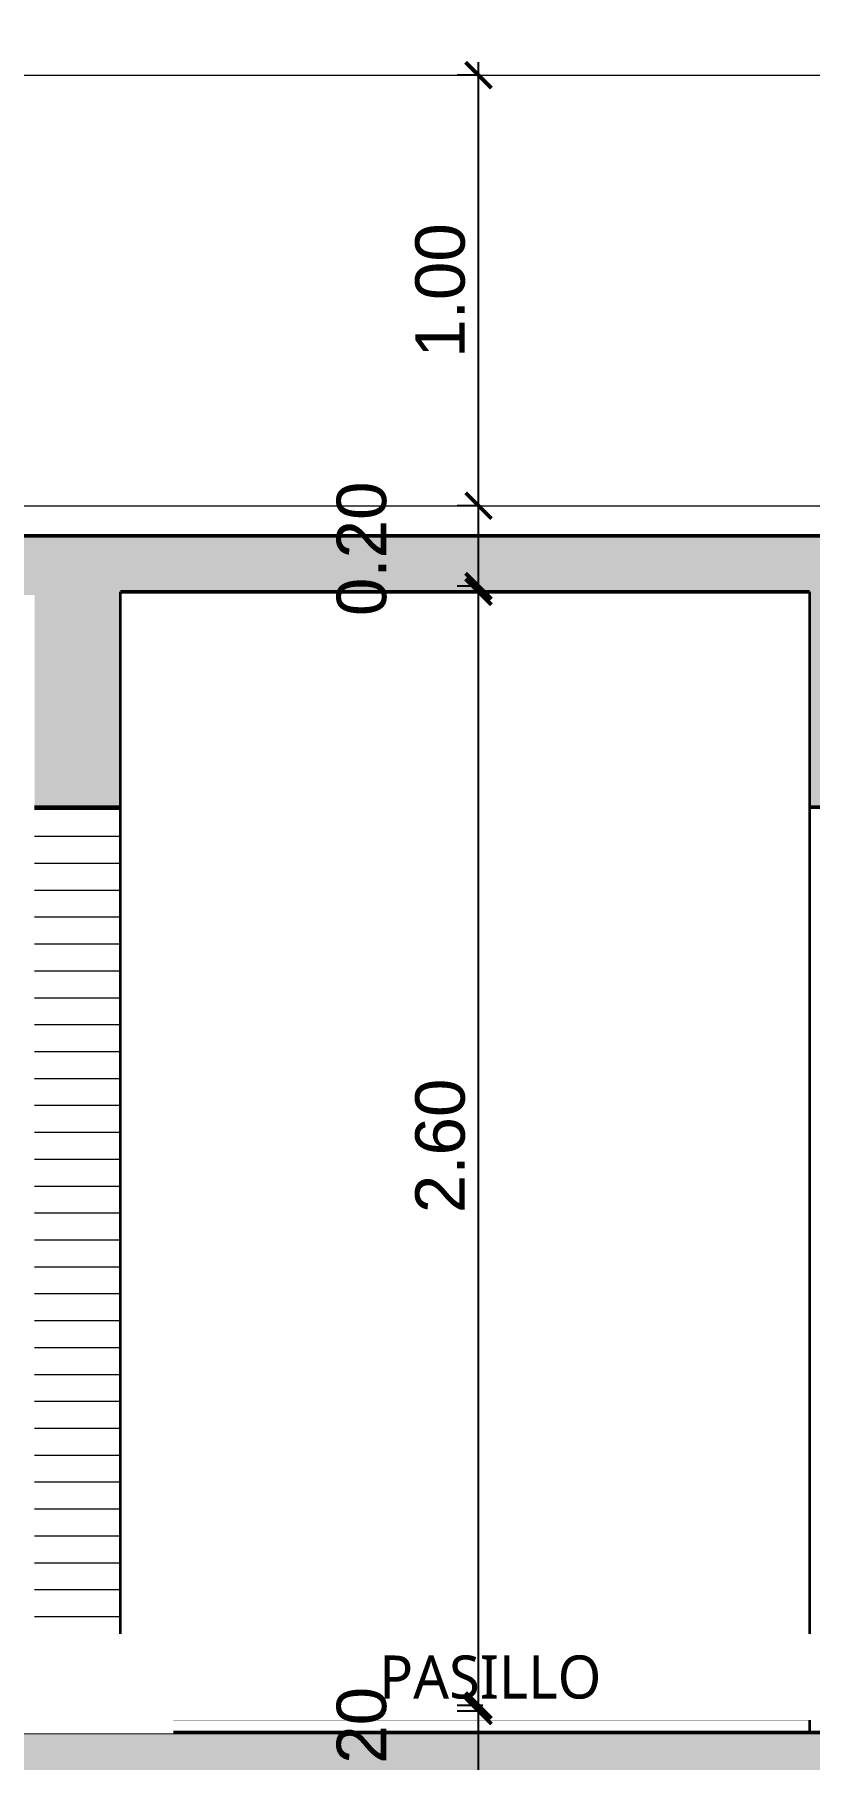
# Model space of a CAD drawing. Header units: feet. Extents: x -417 to 46, y -646 to -218.
# Drawn here: x -78.082 to -76.282, y -604.167 to -600.16 of the extents above; entities that cross this region are included whole.
import ezdxf

# ---------------------------------------------------------------- set-up
doc = ezdxf.new("R2010")
doc.units = ezdxf.units.FT
doc.header["$MEASUREMENT"] = 0
for name, color, linetype, lineweight in [('A-WALL', 4, 'Continuous', 25), ('DIM-COTAS', 1, 'Continuous', 5), ('MB', 2, 'Continuous', 20), ('muros', 4, 'Continuous', 50), ('Piso', 8, 'Continuous', 9), ('PUERTA', 8, 'Continuous', 9), ('TXT', 2, 'Continuous', 9)]:
    doc.layers.add(name, color=color, linetype=linetype, lineweight=lineweight)
doc.layers.add('DIM', color=10, linetype='Continuous')
doc.styles.add('ads', font='trebuc.ttf', dxfattribs={"height": 0.14})
doc.styles.get("Standard").update_dxf_attribs({"font": 'arial.ttf', "height": 0.115})
doc.dimstyles.new('KEILY', dxfattribs={"dimtxt": 0.115, "dimasz": 0.06, "dimexe": 0.05, "dimexo": 0.2, "dimgap": 0.03, "dimtad": 1, "dimzin": 1, "dimdsep": 46, "dimtxsty": 'Standard', "dimblk": 'ARCHTICK', "dimcen": 2.5, "dimdle": 0.03, "dimclrd": 256, "dimclre": 256, "dimclrt": 7, "dimadec": 0, "dimazin": 0, "dimtfac": 1, "dimtmove": 2, "dimatfit": 3, "dimfxl": 0.2, "dimfxlon": 1, "dimtolj": 1, "dimtzin": 1, "dimarcsym": 0})

# ---------------------------------------------------------------- blocks, each defined once
blk = doc.blocks.new('_ArchTick')
at = {"layer": 'DIM-COTAS', "color": 0, "const_width": 0.15}
blk.add_lwpolyline([(-0.5, -0.5), (0.5, 0.5)], dxfattribs=at)
blk = doc.blocks.new('*D2995')
at = {"layer": 'Defpoints', "color": 0, "transparency": 16777216}
for p in [(-77.0506, -604.0551), (-77.0489, -604.0551), (-77.055, -604.2551)]:
    blk.add_point(p, dxfattribs=at)
at = {"layer": 'DIM', "lineweight": -2, "transparency": 16777216}
for p, q in [((-77.0506, -604.0551), (-77.1006, -604.0551)), ((-77.0506, -604.2851), (-77.0506, -604.0251)), ((-77.0506, -604.2551), (-77.0006, -604.2551))]:
    blk.add_line(p, q, dxfattribs=at)
at = {"layer": 'DIM', "lineweight": -2, "transparency": 16777216, "xscale": 0.06, "yscale": 0.06, "zscale": 0.06}
for p, rotation in [((-77.0506, -604.0551), 90), ((-77.0506, -604.2551), 270)]:
    blk.add_blockref('_ArchTick', p, dxfattribs=dict(at, rotation=rotation))
at = {"layer": 'DIM', "color": 7, "transparency": 16777216, "insert": (-77.3218, -604.1551), "char_height": 0.115, "attachment_point": 5, "rotation": 90}
blk.add_mtext('\\A1;0.20', dxfattribs=at)
blk = doc.blocks.new('*D2996')
at = {"layer": 'Defpoints', "color": 0, "transparency": 16777216}
for p in [(-77.0506, -601.4421), (-76.9304, -601.4421), (-76.8403, -604.0421)]:
    blk.add_point(p, dxfattribs=at)
at = {"layer": 'DIM', "lineweight": -2, "transparency": 16777216}
for p, q in [((-77.0506, -604.0721), (-77.0506, -601.4121)), ((-77.0506, -601.4421), (-77.1006, -601.4421)), ((-77.0403, -604.0421), (-77.1006, -604.0421))]:
    blk.add_line(p, q, dxfattribs=at)
at = {"layer": 'DIM', "lineweight": -2, "transparency": 16777216, "xscale": 0.06, "yscale": 0.06, "zscale": 0.06}
for p, rotation in [((-77.0506, -601.4421), 90), ((-77.0506, -604.0421), 270)]:
    blk.add_blockref('_ArchTick', p, dxfattribs=dict(at, rotation=rotation))
at = {"layer": 'DIM', "color": 7, "transparency": 16777216, "insert": (-77.1393, -602.7421), "char_height": 0.115, "attachment_point": 5, "rotation": 90}
blk.add_mtext('\\A1;2.60', dxfattribs=at)
blk = doc.blocks.new('*D2997')
at = {"layer": 'Defpoints', "color": 0, "transparency": 16777216}
for p in [(-77.0506, -601.2551), (-77.0489, -601.2551), (-77.055, -601.4551)]:
    blk.add_point(p, dxfattribs=at)
at = {"layer": 'DIM', "lineweight": -2, "transparency": 16777216}
for p, q in [((-77.0506, -601.4851), (-77.0506, -601.2251)), ((-77.0506, -601.2551), (-77.1006, -601.2551)), ((-77.0506, -601.4551), (-77.0006, -601.4551))]:
    blk.add_line(p, q, dxfattribs=at)
at = {"layer": 'DIM', "lineweight": -2, "transparency": 16777216, "xscale": 0.06, "yscale": 0.06, "zscale": 0.06}
for p, rotation in [((-77.0506, -601.2551), 90), ((-77.0506, -601.4551), 270)]:
    blk.add_blockref('_ArchTick', p, dxfattribs=dict(at, rotation=rotation))
at = {"layer": 'DIM', "color": 7, "transparency": 16777216, "insert": (-77.3218, -601.3551), "char_height": 0.115, "attachment_point": 5, "rotation": 90}
blk.add_mtext('\\A1;0.20', dxfattribs=at)
blk = doc.blocks.new('*D2998')
at = {"layer": 'Defpoints', "color": 0, "transparency": 16777216}
for p in [(-77.0506, -600.2551), (-77.0443, -600.2551), (-77.0489, -601.2551)]:
    blk.add_point(p, dxfattribs=at)
at = {"layer": 'DIM', "lineweight": -2, "transparency": 16777216}
for p, q in [((-77.0506, -601.2851), (-77.0506, -600.2251)), ((-77.0506, -600.2551), (-77.1006, -600.2551)), ((-77.0506, -601.2551), (-77.1006, -601.2551))]:
    blk.add_line(p, q, dxfattribs=at)
at = {"layer": 'DIM', "lineweight": -2, "transparency": 16777216, "xscale": 0.06, "yscale": 0.06, "zscale": 0.06}
for p, rotation in [((-77.0506, -600.2551), 90), ((-77.0506, -601.2551), 270)]:
    blk.add_blockref('_ArchTick', p, dxfattribs=dict(at, rotation=rotation))
at = {"layer": 'DIM', "color": 7, "transparency": 16777216, "insert": (-77.1393, -600.7551), "char_height": 0.115, "attachment_point": 5, "rotation": 90}
blk.add_mtext('\\A1;1.00', dxfattribs=at)
blk = doc.blocks.new('*D2901')
at = {"layer": 'Defpoints', "color": 0, "transparency": 16777216}
for p in [(-80.9819, -598.6551), (-71.0684, -598.6551), (-71.9819, -600.2551)]:
    blk.add_point(p, dxfattribs=at)
at = {"layer": 'DIM', "lineweight": -2, "transparency": 16777216}
for p, q in [((-71.0684, -600.2851), (-71.0684, -598.6251)), ((-71.2684, -598.6551), (-71.0184, -598.6551)), ((-71.2684, -600.2551), (-71.0184, -600.2551))]:
    blk.add_line(p, q, dxfattribs=at)
at = {"layer": 'DIM', "lineweight": -2, "transparency": 16777216, "xscale": 0.06, "yscale": 0.06, "zscale": 0.06}
for p, rotation in [((-71.0684, -598.6551), 90), ((-71.0684, -600.2551), 270)]:
    blk.add_blockref('_ArchTick', p, dxfattribs=dict(at, rotation=rotation))
at = {"layer": 'DIM', "color": 7, "transparency": 16777216, "insert": (-71.1571, -599.4551), "char_height": 0.115, "attachment_point": 5, "rotation": 90}
blk.add_mtext('\\A1;1.60', dxfattribs=at)

msp = doc.modelspace()

# ---------------------------------------------------------------- hatches: boundary and pattern name
at = {"layer": 'Piso'}
h = msp.add_hatch(dxfattribs=at)
h.set_pattern_fill('AR-CONC', color=256, scale=0.02)
h.set_pattern_definition([(50, (23.91135, -588.6174), (0.14345204, -0.01255043), [0.015, -0.165]), (355, (23.91135, -588.6174), (-0.02775027, 0.15043843), [0.012, -0.132]), (100.45144, (23.9233, -588.61844), (0.11570177, 0.137888), [0.01274804, -0.14022842]), (46.1842, (23.91135, -588.5774), (0.21344827, -0.03310386), [0.0225, -0.2475]), (96.63564, (23.92913, -588.58016), (0.1869324, 0.19482372), [0.01912207, -0.21034275]), (351.18416, (23.91135, -588.5774), (0.1869324, 0.1948237), [0.018, -0.198]), (21, (23.93135, -588.5874), (0.11938141, -0.08052378), [0.015, -0.165]), (326, (23.93135, -588.5874), (0.04866307, 0.14503), [0.012, -0.132]), (71.45144, (23.9413, -588.59411), (0.16804448, 0.06450623), [0.01274804, -0.14022842]), (37.5, (23.911347, -588.617397), (0.00243197, 0.06657877), [0, -0.1304, 0, -0.134, 0, -0.1325]), (7.5, (23.91135, -588.6174), (0.052613907, 0.078882342), [0, -0.0764, 0, -0.1274, 0, -0.0505]), (327.5, (23.866747, -588.617397), (0.106764487, -0.004510974), [0, -0.05, 0, -0.156, 0, -0.207]), (317.5, (23.84675, -588.6174), (0.116637234, 0.020021), [0, -0.065, 0, -0.1036, 0, -0.147])])
h.paths.add_polyline_path([(-93.7819, -601.9551), (-93.7819, -601.3251), (-71.9819, -601.3251), (-71.9819, -601.9551), (-72.1819, -601.9551), (-72.1819, -601.4551), (-74.1419, -601.4551), (-74.1419, -601.9551), (-74.2919, -601.9551), (-74.2919, -601.4551), (-76.0819, -601.4621), (-76.0819, -601.9551), (-76.2819, -601.9551), (-76.2819, -601.4551), (-77.8819, -601.4551), (-77.8819, -601.9551), (-78.0819, -601.9551), (-78.0819, -601.4621), (-82.7819, -601.4621), (-82.7819, -601.9551), (-82.9819, -601.9551), (-82.9819, -601.4551), (-87.6819, -601.4551), (-87.6819, -601.9621), (-87.8819, -601.9621), (-87.8819, -601.4551), (-89.4819, -601.4551), (-89.4819, -601.9621), (-89.6819, -601.9621), (-89.6819, -601.4551), (-91.4719, -601.4551), (-91.4719, -601.9551), (-91.6219, -601.9551), (-91.6219, -601.4551), (-93.5819, -601.4551), (-93.5819, -601.9551)])
h = msp.add_hatch(dxfattribs=at)
h.set_pattern_fill('ANSI31', color=256, scale=0.5, angle=135)
h.set_pattern_definition([(180, (29.811347, -594.210356), (-7e-18, -0.0625), [])])
h.paths.add_polyline_path([(-78.0819, -601.9551), (-77.8819, -601.9551), (-77.8819, -604.1051), (-78.0819, -604.1051)])
h = msp.add_hatch(dxfattribs=at)
h.set_pattern_fill('AR-CONC', color=256, scale=0.02)
h.set_pattern_definition([(50, (23.91135, -591.41036), (0.14345204, -0.01255043), [0.015, -0.165]), (355, (23.91135, -591.41036), (-0.02775027, 0.15043843), [0.012, -0.132]), (100.45144, (23.9233, -591.4114), (0.11570177, 0.137888), [0.01274804, -0.14022842]), (46.1842, (23.91135, -591.37036), (0.21344827, -0.03310386), [0.0225, -0.2475]), (96.63564, (23.92913, -591.37312), (0.1869324, 0.19482372), [0.01912207, -0.21034275]), (351.18416, (23.91135, -591.37036), (0.1869324, 0.1948237), [0.018, -0.198]), (21, (23.93135, -591.38036), (0.11938141, -0.08052378), [0.015, -0.165]), (326, (23.93135, -591.38036), (0.04866307, 0.14503), [0.012, -0.132]), (71.45144, (23.9413, -591.38707), (0.16804448, 0.06450623), [0.01274804, -0.14022842]), (37.5, (23.911347, -591.410356), (0.00243197, 0.06657877), [0, -0.1304, 0, -0.134, 0, -0.1325]), (7.5, (23.91135, -591.41036), (0.052613907, 0.078882342), [0, -0.0764, 0, -0.1274, 0, -0.0505]), (327.5, (23.866747, -591.410356), (0.106764487, -0.004510974), [0, -0.05, 0, -0.156, 0, -0.207]), (317.5, (23.84675, -591.41036), (0.116637234, 0.020021), [0, -0.065, 0, -0.1036, 0, -0.147])])
h.paths.add_polyline_path([(-93.7819, -604.7551), (-93.7819, -604.1051), (-71.9819, -604.1051), (-71.9819, -604.7551), (-72.1819, -604.7551), (-72.1819, -604.2551), (-74.1419, -604.2551), (-74.1419, -604.7551), (-74.2919, -604.7551), (-74.2919, -604.2551), (-76.0819, -604.2551), (-76.0819, -604.7551), (-76.2819, -604.7551), (-76.2819, -604.2551), (-77.8819, -604.2551), (-77.8819, -604.7551), (-78.0819, -604.7551), (-78.0819, -604.2551), (-82.7819, -604.2551), (-82.7819, -604.7551), (-82.9819, -604.7551), (-82.9819, -604.2551), (-87.6819, -604.2551), (-87.6819, -604.7551), (-87.8819, -604.7551), (-87.8819, -604.2551), (-89.4819, -604.2551), (-89.4819, -604.7551), (-89.6819, -604.7551), (-89.6819, -604.2551), (-91.4719, -604.2551), (-91.4719, -604.7551), (-91.6219, -604.7551), (-91.6219, -604.2551), (-93.5819, -604.2551), (-93.5819, -604.7551)])

# ---------------------------------------------------------------- linework, layer by layer
at = {"layer": 'A-WALL', "lineweight": 35, "extrusion": (-2.36659e-12, -8.94772e-16, -1)}
for p, q in [((-77.8819, -604.1051), (-77.8819, -601.4551)), ((-76.2819, -601.4551), (-76.2819, -604.1051))]:
    msp.add_line(p, q, dxfattribs=at)
at = {"layer": 'MB'}
for p, q in [((-76.2819, -604.0551), (-77.8819, -604.0551)), ((-76.2819, -604.1051), (-77.8819, -604.1051))]:
    msp.add_line(p, q, dxfattribs=at)
at = {"layer": 'muros'}
for p, q in [((-93.7819, -601.3251), (-71.9819, -601.3251)), ((-76.2819, -601.4551), (-77.8819, -601.4551)), ((-78.0819, -601.9551), (-77.8819, -601.9551)), ((-76.2819, -601.9551), (-76.0819, -601.9551)), ((-93.7819, -604.1051), (-71.9819, -604.1051))]:
    msp.add_line(p, q, dxfattribs=at)
at = {"layer": 'Piso'}
for p, q in [((-93.5819, -601.2551), (-72.1819, -601.2551)), ((-76.2819, -604.0551), (-77.8819, -604.0551)), ((-76.2819, -604.0751), (-77.8819, -604.0751))]:
    msp.add_line(p, q, dxfattribs=at)
at = {"layer": 'PUERTA', "color": 7}
msp.add_line((-81.3819, -600.2551), (-72.1819, -600.2551), dxfattribs=at)

# ---------------------------------------------------------------- dimensions: what is measured, and where the dimension line sits
at = {"layer": 'DIM'}
for base, p1, p2, picture, middle in [((-71.0684, -598.6551), (-71.9819, -600.2551), (-80.9819, -598.6551), '*D2901', (-71.1571, -599.4551)), ((-77.0506, -600.2551), (-77.0489, -601.2551), (-77.0443, -600.2551), '*D2998', (-77.1393, -600.7551)), ((-77.0506, -601.2551), (-77.055, -601.4551), (-77.0489, -601.2551), '*D2997', (-77.3218, -601.3551))]:
    dim = msp.add_linear_dim(base=base, p1=p1, p2=p2, angle=90, dimstyle='KEILY', dxfattribs=at)
    dim.commit()
    dim.dimension.update_dxf_attribs({"geometry": picture, "text_midpoint": middle})

# ---------------------------------------------------------------- next in the draw order: texts
at = {"layer": 'TXT', "insert": (-77.0232, -603.9259), "char_height": 0.1, "width": 2.688, "attachment_point": 2, "style": 'ads', "bg_fill": 2}
msp.add_mtext('PASILLO', dxfattribs=at)

# ---------------------------------------------------------------- next in the draw order: texts
at = {"layer": 'TXT', "insert": (-79.1538, -603.957), "char_height": 0.1, "width": 2.688, "attachment_point": 2, "style": 'ads', "bg_fill": 2}
msp.add_mtext('SALA / COMEDOR', dxfattribs=at)

# ---------------------------------------------------------------- next in the draw order: dimensions: what is measured, and where the dimension line sits
at = {"layer": 'DIM'}
for base, p1, p2, picture, middle in [((-77.0506, -601.4421), (-76.8403, -604.0421), (-76.9304, -601.4421), '*D2996', (-77.1393, -602.7421)), ((-77.0506, -604.0551), (-77.055, -604.2551), (-77.0489, -604.0551), '*D2995', (-77.3218, -604.1551))]:
    dim = msp.add_linear_dim(base=base, p1=p1, p2=p2, angle=90, dimstyle='KEILY', dxfattribs=at)
    dim.commit()
    dim.dimension.update_dxf_attribs({"geometry": picture, "text_midpoint": middle})

doc.saveas('drawing.dxf')
